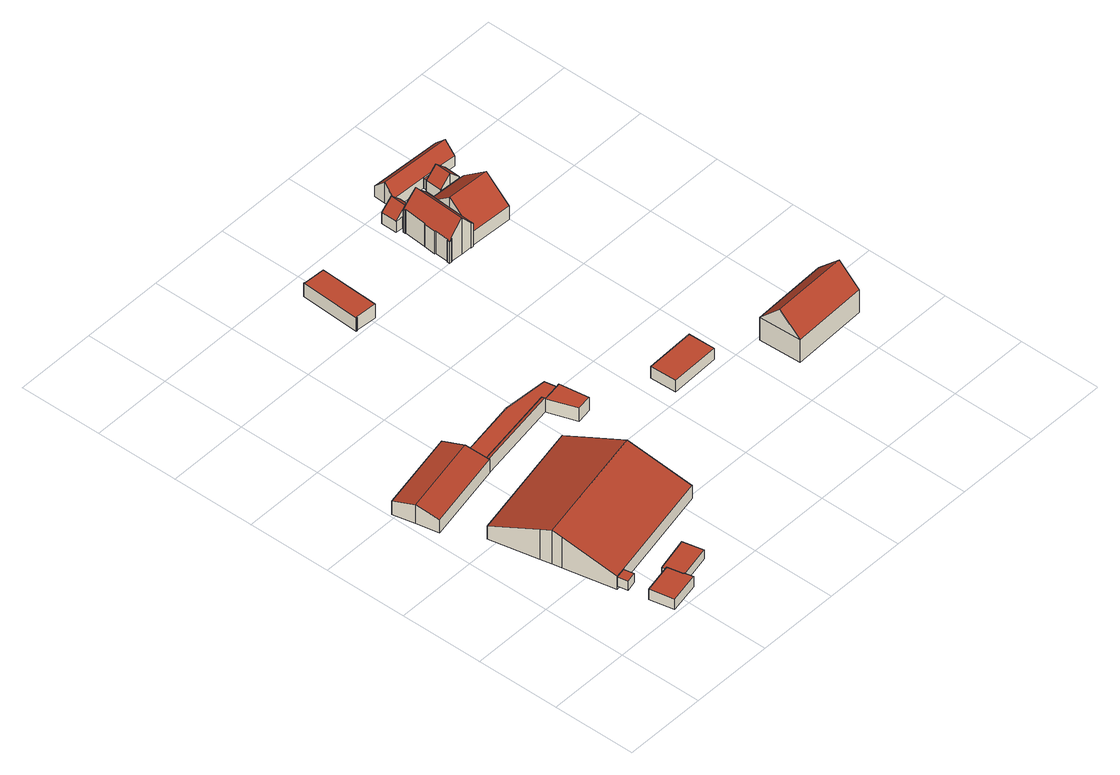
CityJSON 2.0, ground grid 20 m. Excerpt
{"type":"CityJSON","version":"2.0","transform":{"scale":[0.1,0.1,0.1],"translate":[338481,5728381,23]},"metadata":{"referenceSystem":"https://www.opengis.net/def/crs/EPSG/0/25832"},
"CityObjects":{
"building1":{"type":"Building","attributes":{"Geometrietyp2DReferenz":"3000","Gemeindeschluessel":"05170048","function":"31001_2720","roofType":"1000","measuredHeight":2.5},"address":[{"country":"Germany","locality":"Wesel","thoroughfareNumber":"114","thoroughfareName":"Wurmflakstraße"}],"geometry":[{"type":"Solid","lod":"2","boundaries":[[[[0,1,2,3]],[[4,5,1,0]],[[6,7,5,4]],[[3,2,7,6]],[[4,0,3,6]],[[1,5,7,2]]]],"semantics":{"surfaces":[{"type":"WallSurface"},{"type":"RoofSurface"},{"type":"GroundSurface"}],"values":[[0,0,0,0,1,2]]}}]},
"building2":{"type":"Building","attributes":{"Geometrietyp2DReferenz":"3000","Gemeindeschluessel":"05170048","function":"31001_2463","roofType":"1000","measuredHeight":2.79},"address":[{"country":"Germany","locality":"Wesel","thoroughfareNumber":"114","thoroughfareName":"Wurmflakstraße"}],"geometry":[{"type":"Solid","lod":"2","boundaries":[[[[8,9,10,11]],[[12,13,9,8]],[[14,15,13,12]],[[16,17,15,14]],[[18,19,17,16]],[[11,10,19,18]],[[16,14,12,8,11,18]],[[9,13,15,17,19,10]]]],"semantics":{"surfaces":[{"type":"WallSurface"},{"type":"RoofSurface"},{"type":"GroundSurface"}],"values":[[0,0,0,0,0,0,1,2]]}}]},
"building3":{"type":"Building","attributes":{"Geometrietyp2DReferenz":"3000","Gemeindeschluessel":"05170048","function":"31001_2720","roofType":"1000","measuredHeight":2.42},"address":[{"country":"Germany","locality":"Wesel","thoroughfareNumber":"114","thoroughfareName":"Wurmflakstraße"}],"geometry":[{"type":"Solid","lod":"2","boundaries":[[[[20,21,22,23]],[[24,25,21,20]],[[26,27,25,24]],[[28,29,27,26]],[[30,31,29,28]],[[23,22,31,30]],[[28,26,24,20,23,30]],[[21,25,27,29,31,22]]]],"semantics":{"surfaces":[{"type":"WallSurface"},{"type":"RoofSurface"},{"type":"GroundSurface"}],"values":[[0,0,0,0,0,0,1,2]]}}]},
"building4":{"type":"Building","attributes":{"Geometrietyp2DReferenz":"3000","Gemeindeschluessel":"05170048","function":"31001_2720","roofType":"3100","measuredHeight":4.96},"address":[{"country":"Germany","locality":"Wesel","thoroughfareNumber":"114","thoroughfareName":"Wurmflakstraße"}],"geometry":[{"type":"Solid","lod":"2","boundaries":[[[[32,33,34,35]],[[36,37,33,32]],[[38,39,37,36]],[[40,41,39,38]],[[42,43,41,40]],[[44,45,43,42]],[[46,47,45,44]],[[35,34,47,46]],[[35,46,44,42,40,32]],[[38,36,32,40]],[[33,37,39,41,43,45,47,34]]]],"semantics":{"surfaces":[{"type":"WallSurface"},{"type":"RoofSurface"},{"type":"GroundSurface"}],"values":[[0,0,0,0,0,0,0,0,1,1,2]]}}]},
"building5":{"type":"Building","attributes":{"Geometrietyp2DReferenz":"3000","Gemeindeschluessel":"05170048","function":"31001_2720","roofType":"3100","measuredHeight":9.07},"address":[{"country":"Germany","locality":"Wesel","thoroughfareNumber":"114","thoroughfareName":"Wurmflakstraße"}],"geometry":[{"type":"Solid","lod":"2","boundaries":[[[[48,49,50,51]],[[52,53,49,48]],[[54,55,53,52]],[[56,57,55,54]],[[58,59,57,56]],[[60,61,59,58]],[[62,63,61,60]],[[64,65,63,62]],[[66,67,65,64]],[[51,50,67,66]],[[62,60,58,56,54,64]],[[52,48,51,66,64,54]],[[49,53,55,57,59,61,63,65,67,50]]]],"semantics":{"surfaces":[{"type":"WallSurface"},{"type":"RoofSurface"},{"type":"GroundSurface"}],"values":[[0,0,0,0,0,0,0,0,0,0,1,1,2]]}}]},
"building6":{"type":"Building","attributes":{"Geometrietyp2DReferenz":"3000","Gemeindeschluessel":"05170048","function":"31001_2720","roofType":"2100","measuredHeight":3.85},"address":[{"country":"Germany","locality":"Wesel","thoroughfareNumber":"114","thoroughfareName":"Wurmflakstraße"}],"geometry":[{"type":"Solid","lod":"2","boundaries":[[[[68,69,70,71]],[[72,73,69,68]],[[74,75,73,72]],[[71,70,75,74]],[[72,68,71,74]],[[69,73,75,70]]]],"semantics":{"surfaces":[{"type":"WallSurface"},{"type":"RoofSurface"},{"type":"GroundSurface"}],"values":[[0,0,0,0,1,2]]}}]},
"building7":{"type":"Building","attributes":{"Geometrietyp2DReferenz":"3000","Gemeindeschluessel":"05170048","function":"31001_2720","roofType":"1000","measuredHeight":3.54},"address":[{"country":"Germany","locality":"Wesel","thoroughfareNumber":"114","thoroughfareName":"Wurmflakstraße"}],"geometry":[{"type":"Solid","lod":"2","boundaries":[[[[76,77,78,79]],[[80,81,77,76]],[[82,75,81,80]],[[83,73,75,82]],[[68,69,73,83]],[[84,85,69,68]],[[79,78,85,84]],[[68,83,82,80,76,79,84]],[[77,81,75,73,69,85,78]]]],"semantics":{"surfaces":[{"type":"WallSurface"},{"type":"RoofSurface"},{"type":"GroundSurface"}],"values":[[0,0,0,0,0,0,0,1,2]]}}]},
"building8":{"type":"Building","attributes":{"Geometrietyp2DReferenz":"3000","Gemeindeschluessel":"05170048","function":"31001_2720","roofType":"1000","measuredHeight":3.58},"address":[{"country":"Germany","locality":"Wesel","thoroughfareNumber":"114","thoroughfareName":"Wurmflakstraße"}],"geometry":[{"type":"Solid","lod":"2","boundaries":[[[[86,87,81,80]],[[88,89,87,86]],[[90,91,89,88]],[[82,75,91,90]],[[80,81,75,82]],[[90,88,86,80,82]],[[87,89,91,75,81]]]],"semantics":{"surfaces":[{"type":"WallSurface"},{"type":"RoofSurface"},{"type":"GroundSurface"}],"values":[[0,0,0,0,0,1,2]]}}]},
"building9":{"type":"Building","attributes":{"Geometrietyp2DReferenz":"3000","Gemeindeschluessel":"05170048","function":"31001_1313","roofType":"1000","measuredHeight":3.73},"address":[{"country":"Germany","locality":"Wesel","thoroughfareNumber":"113","thoroughfareName":"Wurmflakstraße"}],"geometry":[{"type":"Solid","lod":"2","boundaries":[[[[92,93,94,95]],[[96,97,93,92]],[[98,99,97,96]],[[100,101,99,98]],[[102,103,101,100]],[[104,105,103,102]],[[106,107,105,104]],[[95,94,107,106]],[[104,102,100,98,96,92,95,106]],[[93,97,99,101,103,105,107,94]]]],"semantics":{"surfaces":[{"type":"WallSurface"},{"type":"RoofSurface"},{"type":"GroundSurface"}],"values":[[0,0,0,0,0,0,0,0,1,2]]}}]},
"building10":{"type":"Building","attributes":{"Geometrietyp2DReferenz":"3000","Gemeindeschluessel":"05170048","function":"31001_2463","roofType":"1000","measuredHeight":3.15},"address":[{"country":"Germany","locality":"Wesel","thoroughfareNumber":"116","thoroughfareName":"Wurmflakstraße"}],"geometry":[{"type":"Solid","lod":"2","boundaries":[[[[108,109,110,111]],[[112,113,109,108]],[[114,115,113,112]],[[111,110,115,114]],[[112,108,111,114]],[[109,113,115,110]]]],"semantics":{"surfaces":[{"type":"WallSurface"},{"type":"RoofSurface"},{"type":"GroundSurface"}],"values":[[0,0,0,0,1,2]]}}]},
"building11":{"type":"Building","attributes":{"Geometrietyp2DReferenz":"3000","Gemeindeschluessel":"05170048","function":"31001_1010","roofType":"3100","measuredHeight":9.8},"address":[{"country":"Germany","locality":"Wesel","thoroughfareNumber":"113","thoroughfareName":"Wurmflakstraße"}],"geometry":[{"type":"Solid","lod":"2","boundaries":[[[[116,117,118,119]],[[120,121,117,116]],[[122,123,121,120]],[[124,125,123,122]],[[126,127,125,124]],[[128,129,127,126]],[[130,131,129,128]],[[132,133,131,130]],[[134,135,133,132]],[[136,137,135,134]],[[138,139,137,136]],[[140,141,139,138]],[[142,143,141,140]],[[144,145,143,142]],[[146,147,145,144]],[[148,149,147,146]],[[150,151,149,148]],[[152,153,151,150]],[[154,155,153,152]],[[156,157,155,154]],[[158,159,157,156]],[[160,161,159,158]],[[162,163,161,160]],[[164,165,163,162]],[[166,167,165,164]],[[168,169,167,166]],[[170,171,169,168]],[[172,173,171,170]],[[119,118,173,172]],[[144,142,140,138,136,134,132,130,128,126,124,122,120,116,119,146]],[[172,170,168,166,164,162,160,158,156,154,152,150,148,146,119]],[[117,121,123,125,127,129,131,133,135,137,139,141,143,145,147,149,151,153,155,157,159,161,163,165,167,169,171,173,118]]]],"semantics":{"surfaces":[{"type":"WallSurface"},{"type":"RoofSurface"},{"type":"GroundSurface"}],"values":[[0,0,0,0,0,0,0,0,0,0,0,0,0,0,0,0,0,0,0,0,0,0,0,0,0,0,0,0,0,1,1,2]]}}]},
"building12":{"type":"Building","attributes":{"Gemeindeschluessel":"05170048","Geometrietyp2DReferenz":"3000","function":"31001_1010"},"address":[{"country":"Germany","locality":"Wesel","thoroughfareNumber":"113","thoroughfareName":"Wurmflakstraße"}],"children":["building12-1","building12-2"]},
"building12-1":{"type":"BuildingPart","attributes":{"roofType":"3100","measuredHeight":5.52},"parents":["building12"],"geometry":[{"type":"MultiSurface","lod":"2","boundaries":[[[174,175,176,177]],[[178,179,180,181]],[[177,176,179,178]],[[174,182,181]],[[178,183,177]],[[177,183,182,174]],[[181,182,183,178]],[[175,180,179,176]],[[184,181,180,185]],[[184,185,175,174]]],"semantics":{"surfaces":[{"type":"WallSurface"},{"type":"RoofSurface"},{"type":"GroundSurface"},{"type":"ClosureSurface"}],"values":[0,0,0,0,0,1,1,2,0,3]}}]},
"building12-2":{"type":"BuildingPart","attributes":{"roofType":"1000","measuredHeight":3.05},"parents":["building12"],"geometry":[{"type":"Solid","lod":"2","boundaries":[[[[186,145,149,187]],[[184,185,145,186]],[[187,149,175,174]],[[184,186,187,174]],[[145,185,175,149]],[[174,175,185,184]]]],"semantics":{"surfaces":[{"type":"WallSurface"},{"type":"RoofSurface"},{"type":"GroundSurface"},{"type":"ClosureSurface"}],"values":[[0,0,0,1,2,3]]}}]},
"building13":{"type":"Building","attributes":{"Geometrietyp2DReferenz":"3000","Gemeindeschluessel":"05170048","function":"31001_1010","roofType":"3100","measuredHeight":8.99},"address":[{"country":"Germany","locality":"Wesel","thoroughfareNumber":"113","thoroughfareName":"Wurmflakstraße"}],"geometry":[{"type":"Solid","lod":"2","boundaries":[[[[188,189,190,191]],[[192,193,189,188]],[[194,195,193,192]],[[196,197,195,194]],[[198,199,197,196]],[[200,201,199,198]],[[202,203,201,200]],[[204,205,203,202]],[[206,207,205,204]],[[208,209,207,206]],[[210,211,209,208]],[[191,190,211,210]],[[206,204,202,200,198,196,194,208]],[[192,188,191,210,208,194]],[[189,193,195,197,199,201,203,205,207,209,211,190]]]],"semantics":{"surfaces":[{"type":"WallSurface"},{"type":"RoofSurface"},{"type":"GroundSurface"}],"values":[[0,0,0,0,0,0,0,0,0,0,0,0,1,1,2]]}}]},
"building14":{"type":"Building","attributes":{"Geometrietyp2DReferenz":"3000","Gemeindeschluessel":"05170048","function":"31001_1010","roofType":"3100","measuredHeight":11.24},"address":[{"country":"Germany","locality":"Wesel","thoroughfareNumber":"116","thoroughfareName":"Wurmflakstraße"},{"country":"Germany","locality":"Wesel","thoroughfareNumber":"118","thoroughfareName":"Wurmflakstraße"}],"geometry":[{"type":"Solid","lod":"2","boundaries":[[[[212,213,214,215]],[[216,217,213,212]],[[218,219,217,216]],[[215,214,219,218]],[[212,220,216]],[[218,221,215]],[[215,221,220,212]],[[216,220,221,218]],[[213,217,219,214]]]],"semantics":{"surfaces":[{"type":"WallSurface"},{"type":"RoofSurface"},{"type":"GroundSurface"}],"values":[[0,0,0,0,0,0,1,1,2]]}}]},
"building15":{"type":"Building","attributes":{"Geometrietyp2DReferenz":"3000","Gemeindeschluessel":"05170048","function":"31001_1010","roofType":"1000","measuredHeight":2.56},"address":[{"country":"Germany","locality":"Wesel","thoroughfareNumber":"113","thoroughfareName":"Wurmflakstraße"}],"geometry":[{"type":"Solid","lod":"2","boundaries":[[[[222,223,224,225]],[[226,205,223,222]],[[227,203,205,226]],[[225,224,203,227]],[[226,222,225,227]],[[223,205,203,224]]]],"semantics":{"surfaces":[{"type":"WallSurface"},{"type":"RoofSurface"},{"type":"GroundSurface"}],"values":[[0,0,0,0,1,2]]}}]},
"building16":{"type":"Building","attributes":{"Geometrietyp2DReferenz":"3000","Gemeindeschluessel":"05170048","function":"31001_2723","roofType":"3100","measuredHeight":5.5},"address":[{"country":"Germany","locality":"Wesel","thoroughfareNumber":"113","thoroughfareName":"Wurmflakstraße"}],"geometry":[{"type":"Solid","lod":"2","boundaries":[[[[228,229,230,231]],[[232,233,229,228]],[[234,235,233,232]],[[236,237,235,234]],[[238,239,237,236]],[[240,241,239,238]],[[242,243,241,240]],[[231,230,243,242]],[[232,228,231,242,240,234]],[[238,236,234,240]],[[229,233,235,237,239,241,243,230]]]],"semantics":{"surfaces":[{"type":"WallSurface"},{"type":"RoofSurface"},{"type":"GroundSurface"}],"values":[[0,0,0,0,0,0,0,0,1,1,2]]}}]},
"building17":{"type":"Building","attributes":{"Geometrietyp2DReferenz":"3000","Gemeindeschluessel":"05170048","function":"31001_1010","roofType":"3100","measuredHeight":5.47},"address":[{"country":"Germany","locality":"Wesel","thoroughfareNumber":"113","thoroughfareName":"Wurmflakstraße"}],"geometry":[{"type":"Solid","lod":"2","boundaries":[[[[244,245,223,246]],[[247,224,245,244]],[[248,249,224,247]],[[250,251,249,248]],[[252,253,251,250]],[[254,255,253,252]],[[256,257,255,254]],[[258,259,257,256]],[[260,261,259,258]],[[246,223,261,260]],[[246,260,258,256,254,244]],[[252,250,248,247,244,254]],[[245,224,249,251,253,255,257,259,261,223]]]],"semantics":{"surfaces":[{"type":"WallSurface"},{"type":"RoofSurface"},{"type":"GroundSurface"}],"values":[[0,0,0,0,0,0,0,0,0,0,1,1,2]]}}]},
"building18":{"type":"Building","attributes":{"Geometrietyp2DReferenz":"3000","Gemeindeschluessel":"05170048","function":"31001_1010","roofType":"1000","measuredHeight":2.58},"address":[{"country":"Germany","locality":"Wesel","thoroughfareNumber":"113","thoroughfareName":"Wurmflakstraße"}],"geometry":[{"type":"Solid","lod":"2","boundaries":[[[[262,230,229,263]],[[264,257,230,262]],[[265,253,257,264]],[[263,229,253,265]],[[264,262,263,265]],[[230,257,253,229]]]],"semantics":{"surfaces":[{"type":"WallSurface"},{"type":"RoofSurface"},{"type":"GroundSurface"}],"values":[[0,0,0,0,1,2]]}}]}
},
"vertices":[
[164,111,41],[164,111,16],[159,135,16],[159,135,41],[139,105,41],[139,105,16],[134,130,41],[134,130,16],
[227,37,42],[227,37,14],[219,74,14],[219,74,42],[229,37,42],[229,37,14],[234,16,42],[234,16,14],[160,1,42],[160,1,14],[148,59,42],[148,59,14],
[299,104,36],[299,104,12],[216,85,12],[216,85,36],[310,55,36],[310,55,12],[229,37,36],[229,37,12],[227,37,36],[227,37,12],[219,74,36],[219,74,12],
[15,555,57],[15,555,7],[26,501,7],[26,501,43],[4,608,43],[4,608,7],[199,648,43],[199,648,7],[210,595,57],[210,595,7],[211,590,56],[211,590,7],[220,549,45],[220,549,7],[221,541,43],[221,541,7],
[134,130,42],[134,130,7],[159,135,7],[159,135,42],[109,253,90],[109,253,7],[105,275,98],[105,275,7],[99,302,88],[99,302,7],[75,419,42],[75,419,7],[369,480,42],[369,480,7],[383,413,68],[383,413,7],[399,335,98],[399,335,7],[429,191,42],[429,191,7],
[220,549,44],[220,549,8],[221,541,8],[221,541,46],[423,581,45],[423,581,8],[425,573,46],[425,573,8],
[461,607,44],[461,607,8],[354,613,8],[354,613,44],[466,579,44],[466,579,8],[425,573,44],[423,581,44],[211,590,44],[211,590,8],
[475,581,44],[475,581,8],[485,510,44],[485,510,8],[449,505,44],[449,505,8],
[364,1152,44],[364,1152,7],[362,1152,7],[362,1152,44],[364,1151,44],[364,1151,7],[416,1148,44],[416,1148,7],[409,1006,44],[409,1006,7],[357,1009,44],[357,1009,7],[357,1008,44],[357,1008,7],[355,1008,44],[355,1008,7],
[758,486,37],[758,486,6],[638,482,6],[638,482,37],[760,422,37],[760,422,6],[640,419,37],[640,419,6],
[625,995,77],[625,995,13],[655,993,13],[655,993,111],[625,994,77],[625,994,13],[619,994,71],[619,994,13],[619,1000,72],[619,1000,13],[621,1000,73],[621,1000,13],[623,1034,74],[623,1034,13],[621,1034,73],[621,1034,13],[623,1063,73],[623,1063,13],[624,1063,75],[624,1063,13],[628,1117,77],[628,1117,13],[626,1117,75],[626,1117,13],[627,1122,75],[627,1122,13],[632,1122,81],[632,1122,13],[633,1122,82],[633,1122,13],[661,1120,111],[661,1120,13],[668,1120,103],[668,1120,13],[689,1119,81],[689,1119,13],[689,1120,81],[689,1120,13],[695,1120,75],[695,1120,13],[695,1119,75],[695,1119,13],[695,1114,75],[695,1114,13],[694,1114,76],[694,1114,13],[686,997,76],[686,997,13],[687,997,75],[687,997,13],[687,993,75],[687,993,13],[687,991,75],[687,991,13],[681,991,82],[681,991,13],[681,992,82],[681,992,13],
[669,1130,43],[669,1130,13],[671,1169,13],[671,1169,43],[618,1171,43],[618,1171,13],[616,1132,13],[616,1132,43],[643,1131,68],[645,1170,68],[634,1131,43],[634,1131,13],
[633,1122,43],[668,1120,43],
[687,997,54],[687,997,14],[687,993,14],[687,993,51],[686,997,54],[686,997,14],[690,1056,103],[690,1056,14],[694,1114,55],[694,1114,14],[695,1114,55],[695,1114,14],[695,1119,51],[695,1119,14],[745,1116,51],[745,1116,14],[794,1114,51],[794,1114,14],[799,1113,51],[799,1113,14],[795,1051,103],[795,1051,14],[791,988,51],[791,988,14],
[1049,400,65],[1049,400,4],[863,393,4],[863,393,65],[1053,297,65],[1053,297,4],[867,290,65],[867,290,4],[1051,348,117],[865,342,117],
[794,1123,40],[794,1123,14],[746,1125,14],[746,1125,40],[794,1114,40],[745,1116,40],
[748,1175,43],[748,1175,14],[796,1172,14],[796,1172,43],[663,1179,42],[663,1179,14],[665,1205,69],[665,1205,14],[666,1232,42],[666,1232,14],[839,1223,42],[839,1223,14],[838,1197,69],[838,1197,14],[836,1170,42],[836,1170,14],
[770,1124,69],[770,1124,14],[794,1123,45],[746,1125,45],[743,1125,43],[743,1125,14],[745,1165,43],[745,1165,14],[748,1165,45],[748,1165,14],[772,1164,69],[772,1164,14],[796,1163,45],[796,1163,14],[798,1163,43],[798,1163,14],[796,1123,43],[796,1123,14],
[796,1172,40],[748,1175,40],[796,1163,40],[748,1165,40]
]}
